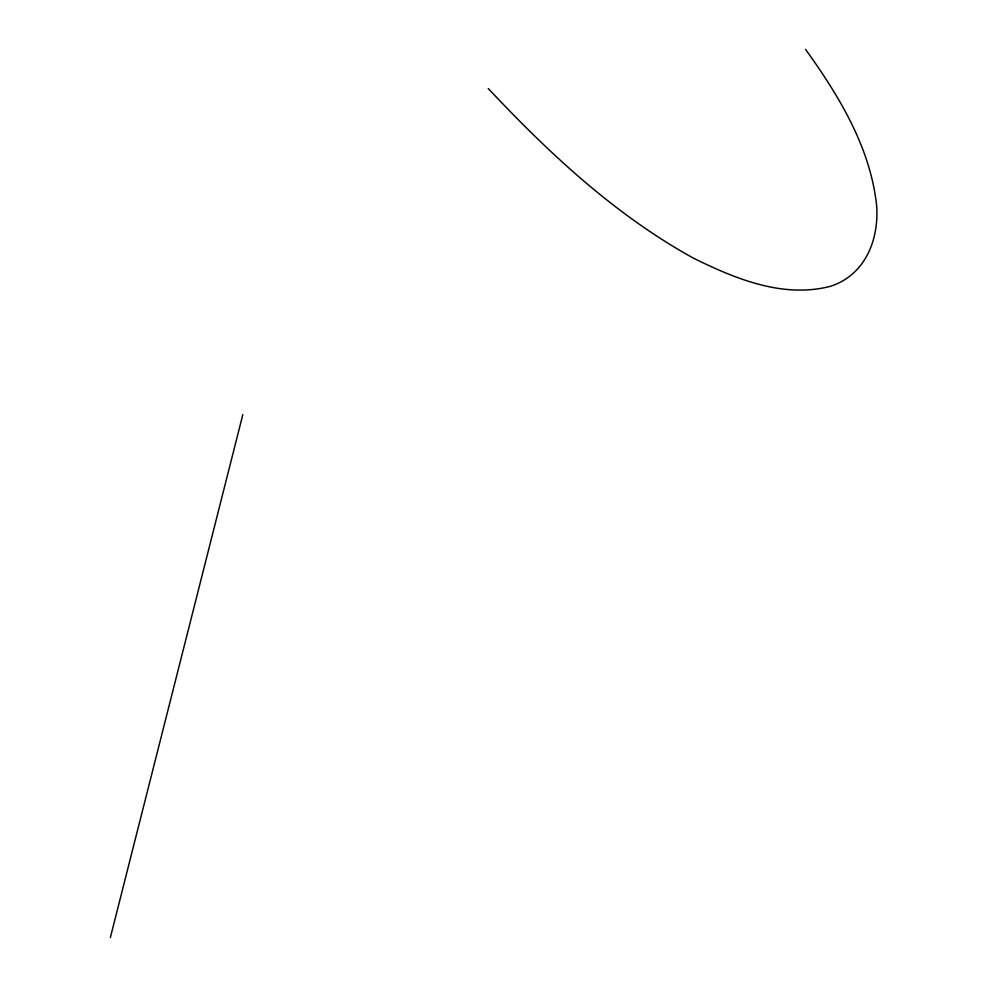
<?xml version="1.0" encoding="UTF-8"?>
<svg xmlns="http://www.w3.org/2000/svg" width="987" height="987" viewBox="0 0 987 987"><rect width="100%" height="100%" fill="white"/><g stroke="black" fill="none" stroke-linecap="round" stroke-linejoin="round"><path stroke-width="1.48" d="M110.347 937.65L242.839 414.589M488.257 88.546C549.056 153.293 615.012 214.808 693.207 258.039C735.327 278.84 783.37 298.753 830.943 286.168C865.365 274.657 879.096 239.656 876.653 205.703C870.411 147.408 839.036 95.986 805.528 49.35"/></g></svg>
